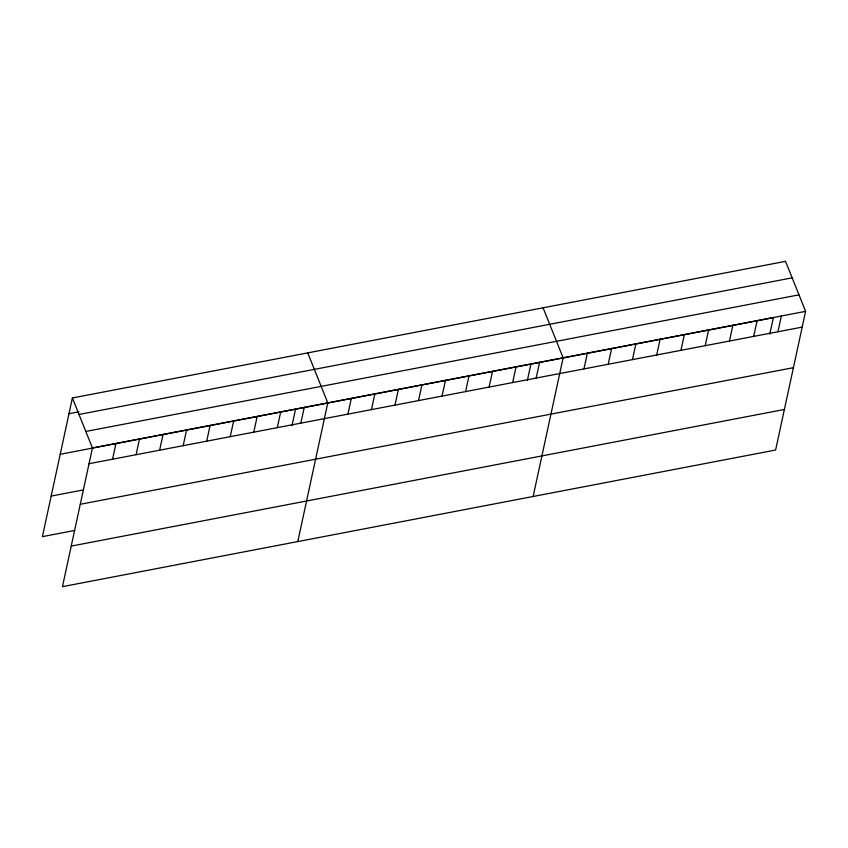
<?xml version="1.0" encoding="UTF-8"?>
<svg xmlns="http://www.w3.org/2000/svg" width="848" height="848" viewBox="0 0 848 848"><rect width="100%" height="100%" fill="white"/><g stroke="black" fill="none" stroke-linecap="round" stroke-linejoin="round"><path stroke-width="1.27" d="M72.387 397.966L92.443 447.967L62.455 586.657L775.613 450.034L805.6 311.354L785.545 261.343L72.387 397.966L42.4 536.646L74.603 530.477M112.572 459.213L115.975 443.462M136.104 454.698L139.507 438.946M159.636 450.193L163.039 434.441M183.168 445.688L186.581 429.936M206.711 441.172L210.113 425.42M230.243 436.667L233.645 420.915M253.775 432.162L257.177 416.41M277.307 427.646L280.709 411.895M291.988 425.664L295.549 409.202M300.839 423.141L304.252 407.39M297.796 541.575L327.784 402.885L307.729 352.874M347.913 414.121L351.316 398.369M371.445 409.616L374.848 393.864M394.977 405.111L398.39 389.359M418.509 400.606L421.922 384.854M442.052 396.09L445.454 380.339M465.584 391.585L468.986 375.834M489.116 387.08L492.518 371.329M512.648 382.565L516.061 366.813M527.339 380.582L530.89 364.121M536.19 378.06L539.593 362.308M533.138 496.493L563.125 357.803L543.07 307.792M583.965 368.901L587.378 353.15M608.217 364.258L611.62 348.507M632.46 359.616L635.873 343.864M656.712 354.973L660.115 339.221M680.955 350.33L684.368 334.578M705.207 345.677L708.61 329.925M729.45 341.034L732.863 325.282M753.702 336.391L757.105 320.639M769.804 334.133L773.365 317.661L60.208 454.284M777.945 331.748L781.358 315.997M68.985 413.718L78.885 411.81M79.002 414.46L792.159 277.847M85.818 431.462L798.986 294.85M92.443 447.967L805.6 311.354M89.029 463.718L802.197 327.105M51.166 496.08L83.38 489.911M80.263 504.284L793.421 367.672M71.221 546.091L784.389 409.467"/></g></svg>
